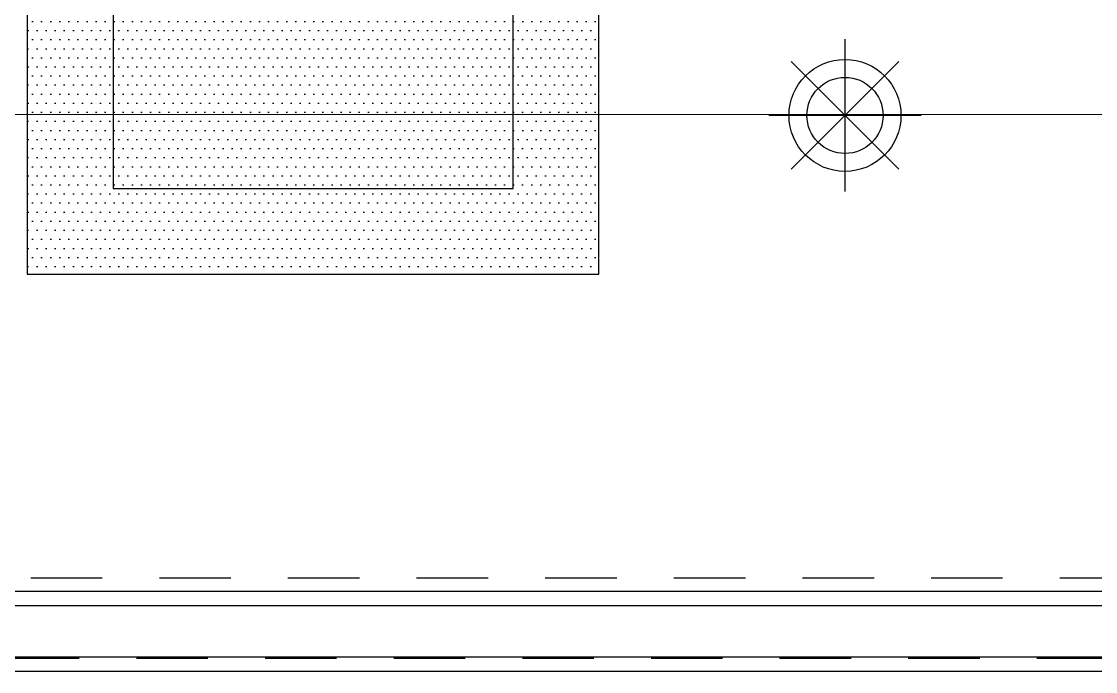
# Model space of a CAD drawing. Header units: millimetres. Extents: x 188.6 to 263.2, y 40.1 to 120.1.
# Drawn here: x 230.049 to 231.928, y 107.464 to 108.601 of the extents above; entities that cross this region are included whole.
import ezdxf

# ---------------------------------------------------------------- set-up
doc = ezdxf.new("R2010")
doc.units = ezdxf.units.MM
doc.set_wipeout_variables(frame=1)
doc.linetypes.add('DASHDOT2', pattern=[0.5, 0.25, -0.125, 0, -0.125])
doc.linetypes.add('HIDDEN2', pattern=[0.1875, 0.125, -0.0625])
for name, color, linetype in [('ARQ', 8, 'Continuous'), ('ESTR-VIGAS', 11, 'HIDDEN2'), ('ESTRUTURA', 7, 'Continuous'), ('EXTINTORES', 2, 'Continuous'), ('SPK', 10, 'Continuous'), ('SPK-INTERNO', 244, 'Continuous'), ('SPK-TUBO-TETO', 12, 'Continuous')]:
    doc.layers.add(name, color=color, linetype=linetype)

# ---------------------------------------------------------------- blocks, each defined once
blk = doc.blocks.new('A$C1BFF5DEF')
at = {"layer": 'ARQ', "color": 8}
for p, q in [((35.705, -1.45), (17.2998, -1.45)), ((35.705, -1.475), (17.2998, -1.475)), ((35.705, -1.565), (17.2998, -1.565)), ((35.705, -1.59), (17.2998, -1.59))]:
    blk.add_line(p, q, dxfattribs=at)
blk = doc.blocks.new('indicação extintor')
h = blk.add_hatch()
h.set_pattern_fill('DOTS', color=50, scale=0.01)
h.paths.add_polyline_path([(0.5, 1), (-0.5, 1), (-0.5, 0), (0.5, 0)])
h.paths.add_polyline_path([(0.35, 0.85), (0.35, 0.15), (-0.35, 0.15), (-0.35, 0.85)], flags=16)
h = blk.add_hatch()
h.set_pattern_fill('DOTS', color=244, scale=0.01)
h.paths.add_polyline_path([(0.35, 0.85), (-0.35, 0.85), (-0.35, 0.15), (0.35, 0.15)])
at = {"color": 244}
for p, q in [((0.35, 0.85), (-0.35, 0.85)), ((-0.35, 0.85), (-0.35, 0.15)), ((0.35, 0.15), (0.35, 0.85)), ((-0.35, 0.15), (0.35, 0.15))]:
    blk.add_line(p, q, dxfattribs=at)
blk.add_lwpolyline([(-0.5, 0), (0.5, 0), (0.5, 1), (-0.5, 1)], close=True, dxfattribs=at)
blk = doc.blocks.new('SPK')
blk.add_wipeout([(-0.0692, 0.0692), (-0.0673, 0.0711), (-0.0673, 0.0711), (-0.0658, 0.0724), (-0.0658, 0.0724), (-0.0636, 0.0744), (-0.0636, 0.0744), (-0.0618, 0.0759), (-0.0618, 0.0759), (-0.0596, 0.0776), (-0.0596, 0.0776), (-0.0579, 0.0789), (-0.0579, 0.0789), (-0.0546, 0.0813), (-0.0546, 0.0813), (-0.0525, 0.0826), (-0.0507, 0.0837), (-0.0507, 0.0837), (-0.0481, 0.0852), (-0.0481, 0.0852), (-0.0453, 0.0868), (-0.0453, 0.0868), (-0.0431, 0.0879), (-0.0416, 0.0886), (-0.0399, 0.0894), (-0.0399, 0.0894), (-0.0364, 0.0908), (-0.0364, 0.0908), (-0.0341, 0.0917), (-0.0318, 0.0926), (-0.0302, 0.0931), (-0.0281, 0.0938), (-0.0266, 0.0942), (-0.0266, 0.0942), (-0.0244, 0.0948), (-0.0226, 0.0952), (-0.0226, 0.0952), (-0.0203, 0.0957), (-0.0203, 0.0957), (-0.0183, 0.0961), (-0.0183, 0.0961), (-0.0148, 0.0968), (-0.0148, 0.0968), (-0.0114, 0.0972), (-0.01, 0.0974), (-0.0083, 0.0975), (-0.0083, 0.0975), (-0.0058, 0.0977), (-0.0047, 0.0978), (-0.0047, 0.0978), (-0.0027, 0.0978), (-0.0027, 0.0978), (-0.001, 0.0979), (-0.001, 0.0979), (0, 0.0979), (0.0016, 0.0979), (0.0038, 0.0978), (0.0038, 0.0978), (0.0084, 0.0975), (0.0113, 0.0972), (0.0113, 0.0972), (0.0155, 0.0966), (0.0175, 0.0963), (0.0175, 0.0963), (0.0207, 0.0957), (0.0228, 0.0952), (0.0248, 0.0947), (0.0248, 0.0947), (0.0274, 0.094), (0.0274, 0.094), (0.0306, 0.093), (0.0324, 0.0924), (0.0324, 0.0924), (0.0354, 0.0912), (0.0373, 0.0905), (0.0373, 0.0905), (0.0398, 0.0894), (0.0422, 0.0883), (0.0422, 0.0883), (0.0451, 0.0869), (0.0469, 0.0859), (0.049, 0.0847), (0.0513, 0.0833), (0.053, 0.0823), (0.0549, 0.081), (0.0566, 0.0798), (0.0566, 0.0798), (0.0592, 0.078), (0.0615, 0.0762), (0.0659, 0.0724), (0.0669, 0.0714), (0.0669, 0.0714), (0.0692, 0.0692), (0.0692, 0.0692), (0.0692, 0.0692), (0.0692, 0.0692), (0.0717, 0.0667), (0.0717, 0.0667), (0.0739, 0.0642), (0.0739, 0.0642), (0.0753, 0.0626), (0.0753, 0.0626), (0.0765, 0.0611), (0.0765, 0.0611), (0.0785, 0.0585), (0.0785, 0.0585), (0.0805, 0.0556), (0.0805, 0.0556), (0.0805, 0.0556), (0.0826, 0.0526), (0.0826, 0.0526), (0.0841, 0.05), (0.0841, 0.05), (0.0855, 0.0476), (0.0865, 0.0458), (0.0865, 0.0458), (0.0877, 0.0434), (0.0877, 0.0434), (0.0877, 0.0434), (0.089, 0.0407), (0.089, 0.0407), (0.0901, 0.0382), (0.0901, 0.0382), (0.0915, 0.0348), (0.0915, 0.0348), (0.0927, 0.0315), (0.0932, 0.0298), (0.0938, 0.028), (0.0938, 0.028), (0.0938, 0.028), (0.0948, 0.0246), (0.0948, 0.0246), (0.0948, 0.0246), (0.0952, 0.0228), (0.0952, 0.0228), (0.0957, 0.0206), (0.0961, 0.0188), (0.0964, 0.0169), (0.0967, 0.0153), (0.0969, 0.0135), (0.0969, 0.0135), (0.0972, 0.0113), (0.0972, 0.0113), (0.0975, 0.0085), (0.0975, 0.0085), (0.0978, 0.005), (0.0978, 0.005), (0.0979, 0.0023), (0.0979, 0.0023), (0.0979, 0), (0.0979, 0), (0.0978, -0.0048), (0.0978, -0.0048), (0.0976, -0.0077), (0.0973, -0.0103), (0.0973, -0.0103), (0.0968, -0.0148), (0.0968, -0.0148), (0.0959, -0.0195), (0.0959, -0.0195), (0.0949, -0.0238), (0.0949, -0.0238), (0.094, -0.0272), (0.094, -0.0272), (0.093, -0.0305), (0.093, -0.0305), (0.0911, -0.0357), (0.0911, -0.0357), (0.0897, -0.0391), (0.0897, -0.0391), (0.088, -0.0429), (0.088, -0.0429), (0.0861, -0.0466), (0.0844, -0.0496), (0.082, -0.0534), (0.082, -0.0534), (0.0794, -0.0572), (0.0776, -0.0596), (0.0776, -0.0596), (0.074, -0.0641), (0.074, -0.0641), (0.074, -0.0641), (0.069, -0.069), (0.0692, -0.0692), (0.0675, -0.0709), (0.0675, -0.0709), (0.0664, -0.0719), (0.0651, -0.0731), (0.064, -0.0741), (0.0627, -0.0752), (0.061, -0.0766), (0.0597, -0.0776), (0.0584, -0.0785), (0.0564, -0.08), (0.0546, -0.0813), (0.053, -0.0823), (0.0515, -0.0833), (0.0488, -0.0849), (0.0465, -0.0862), (0.0443, -0.0873), (0.0415, -0.0887), (0.0389, -0.0898), (0.037, -0.0907), (0.0339, -0.0918), (0.0339, -0.0918), (0.0315, -0.0927), (0.0283, -0.0937), (0.0244, -0.0948), (0.0216, -0.0955), (0.019, -0.096), (0.0154, -0.0967), (0.0126, -0.0971), (0.0101, -0.0974), (0.0064, -0.0977), (0.0029, -0.0979), (0, -0.0979), (-0.0021, -0.0979), (-0.0084, -0.0975), (-0.0131, -0.097), (-0.0169, -0.0964), (-0.019, -0.096), (-0.0218, -0.0954), (-0.0218, -0.0954), (-0.0256, -0.0945), (-0.0275, -0.094), (-0.0305, -0.093), (-0.0342, -0.0917), (-0.0367, -0.0908), (-0.0398, -0.0894), (-0.044, -0.0874), (-0.0451, -0.0869), (-0.0481, -0.0853), (-0.0511, -0.0835), (-0.053, -0.0823), (-0.0553, -0.0808), (-0.059, -0.0781), (-0.0603, -0.0771), (-0.0619, -0.0759), (-0.064, -0.0741), (-0.0665, -0.0718), (-0.0676, -0.0708), (-0.0692, -0.0692), (-0.0718, -0.0665), (-0.0755, -0.0623), (-0.0755, -0.0623), (-0.0792, -0.0576), (-0.0792, -0.0576), (-0.0813, -0.0545), (-0.0813, -0.0545), (-0.0848, -0.0489), (-0.0865, -0.0458), (-0.0865, -0.0458), (-0.0865, -0.0458), (-0.0891, -0.0406), (-0.0891, -0.0406), (-0.0912, -0.0355), (-0.0912, -0.0355), (-0.093, -0.0306), (-0.093, -0.0306), (-0.0944, -0.0259), (-0.0953, -0.0222), (-0.0962, -0.0181), (-0.0967, -0.015), (-0.0972, -0.0118), (-0.0976, -0.007), (-0.0978, -0.0044), (-0.0979, 0), (-0.0978, 0.0032), (-0.0977, 0.0066), (-0.0977, 0.0066), (-0.0974, 0.01), (-0.0974, 0.01), (-0.0969, 0.0136), (-0.0965, 0.0165), (-0.096, 0.019), (-0.0954, 0.022), (-0.0947, 0.0246), (-0.094, 0.0273), (-0.0932, 0.03), (-0.0932, 0.03), (-0.0919, 0.0338), (-0.0919, 0.0338), (-0.0891, 0.0405), (-0.0878, 0.0433), (-0.0865, 0.0458), (-0.0842, 0.0499), (-0.0842, 0.0499), (-0.0842, 0.0499), (-0.0819, 0.0537), (-0.0819, 0.0537), (-0.0794, 0.0572), (-0.0794, 0.0572), (-0.0758, 0.062), (-0.0758, 0.062), (-0.0725, 0.0658), (-0.0691, 0.0691)]).dxf.layer = 'SPK'
at = {"layer": 'SPK'}
blk.add_circle((0, 0), 0.0979, dxfattribs=at)
at = {"layer": 'SPK-INTERNO'}
for p, q in [((0, 0.1332), (0, -0.1332)), ((-0.0942, 0.0942), (0.0942, -0.0942)), ((-0.0942, -0.0942), (0.0942, 0.0942)), ((-0.1332, 0), (0.1332, 0))]:
    blk.add_line(p, q, dxfattribs=at)
blk.add_circle((0, 0), 0.0666, dxfattribs=at)
blk = doc.blocks.new('COBERTURA_29-09-2016')
at = {"layer": 'ESTR-VIGAS'}
for points in [[(28.01, 0), (18.37, 0)], [(18.17, -0.14), (28.01, -0.14)]]:
    blk.add_lwpolyline(points, dxfattribs=at)

msp = doc.modelspace()

# ---------------------------------------------------------------- block references
at = {"layer": 'ARQ'}
msp.add_blockref('A$C1BFF5DEF', (198.8891, 109.0543), dxfattribs=at)

# ---------------------------------------------------------------- next in the draw order: block references
at = {"layer": 'EXTINTORES', "linetype": 'DASHDOT2'}
msp.add_blockref('indicação extintor', (230.5592, 108.159), dxfattribs=at)
at = {"layer": 'SPK', "rotation": 180}
msp.add_blockref('SPK', (231.4895, 108.4365), dxfattribs=at)

# ---------------------------------------------------------------- next in the draw order: linework, layer by layer
at = {"layer": 'SPK-TUBO-TETO'}
msp.add_lwpolyline([(233.8896, 108.4366), (198.4825, 108.4525)], dxfattribs=at)

# ---------------------------------------------------------------- next in the draw order: block references
at = {"layer": 'ESTRUTURA'}
msp.add_blockref('COBERTURA_29-09-2016', (206.6802, 107.6277), dxfattribs=at)

doc.saveas('drawing.dxf')
